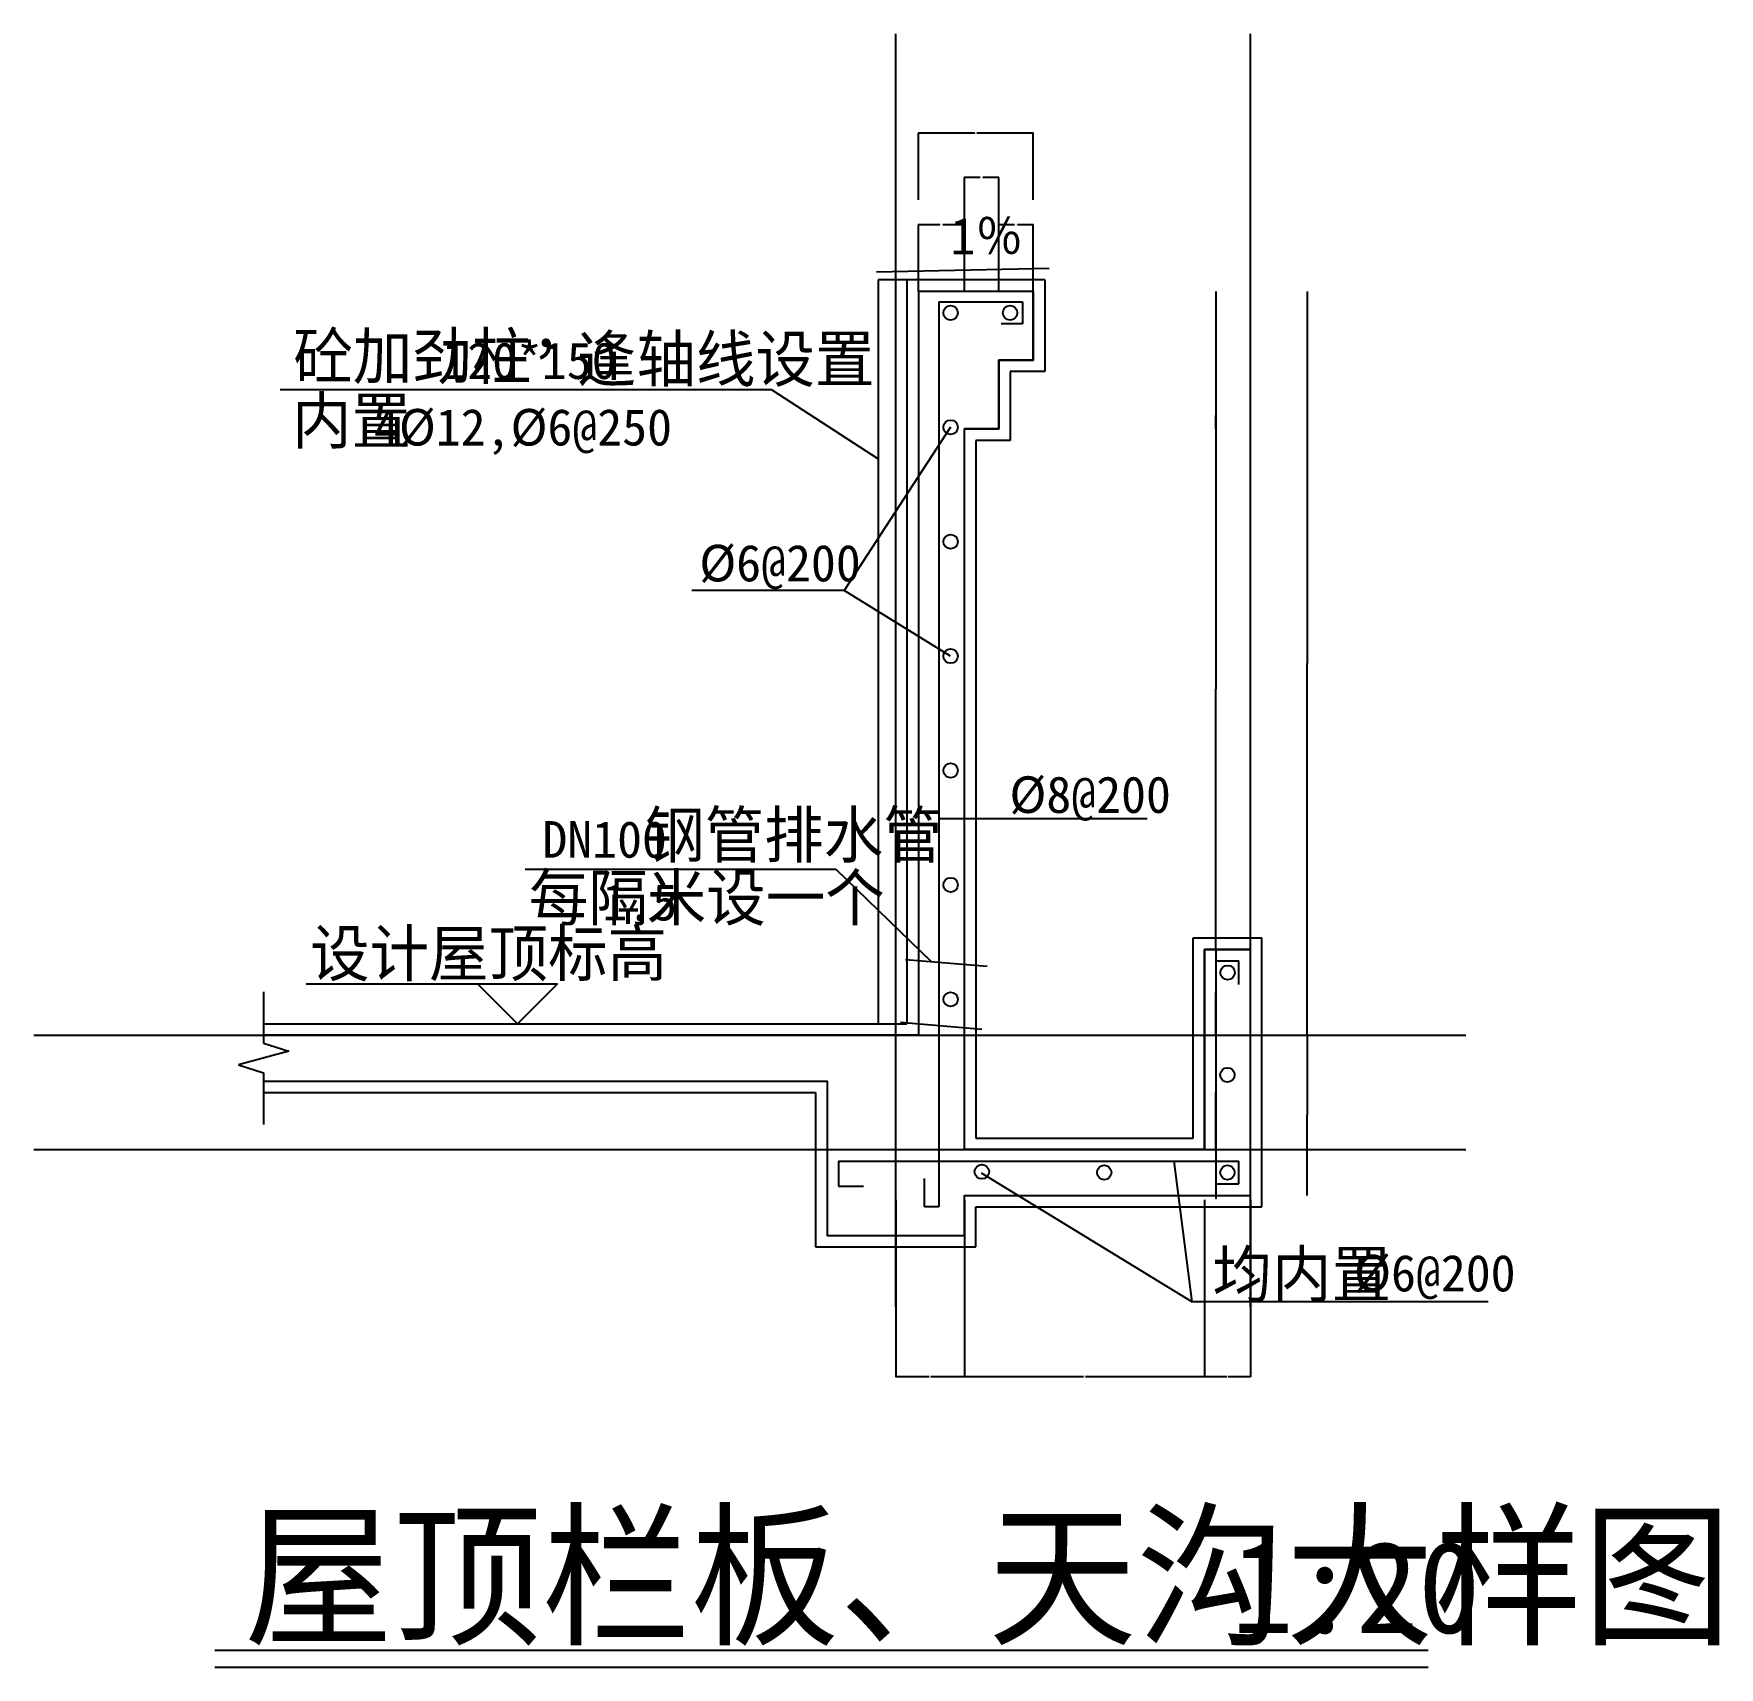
# Model space of a CAD drawing. Header units: metres. Extents: x 9593 to 12540, y 720 to 3575.
import ezdxf

# ---------------------------------------------------------------- set-up
doc = ezdxf.new("R2010")
doc.units = ezdxf.units.M
for name, color, linetype in [('LINE', 3, 'Continuous'), ('OTHER', 7, 'Continuous'), ('PUB_DIM', 3, 'Continuous'), ('PUB_TEXT', 7, 'Continuous'), ('PUB_WALL', 255, 'Continuous'), ('S_AXIS', 3, 'Continuous'), ('S_DOTE', 1, 'Continuous'), ('S_FLOOR', 2, 'Continuous'), ('WINDOW', 2, 'Continuous')]:
    doc.layers.add(name, color=color, linetype=linetype)
doc.dimstyles.get("Standard").update_dxf_attribs({"dimtxt": 2.5, "dimasz": 2.5, "dimexe": 1.25, "dimexo": 0.625, "dimtad": 1, "dimcen": 2.5, "dimazin": 3, "dimtfac": 1, "dimtmove": 0, "dimatfit": 3})

# ---------------------------------------------------------------- blocks, each defined once
blk = doc.blocks.new('A$C1A033C7C')
at = {"layer": 'PUB_DIM'}
blk.add_circle((12.59, 12.59), 12.59, dxfattribs=at)
blk = doc.blocks.new('_CLOSEDFILLED')
at = {"color": 0, "linetype": 'BYBLOCK'}
blk.add_solid([(-1, 0), (0, 0), (-1, 0)], dxfattribs=at)
blk = doc.blocks.new('*D1')
for p, q in [((11640, 1536.87), (11640, 1227.72)), ((11720, 1536.87), (11720, 1227.72)), ((11679, 1227.72), (11639.75, 1227.72)), ((11720.25, 1227.72), (11681, 1227.72))]:
    blk.add_line(p, q)
at = {"layer": 'Defpoints'}
for p in [(11640, 1536.87), (11720, 1536.87), (11720, 1227.72)]:
    blk.add_point(p, dxfattribs=at)
at = {"layer": 'S_AXIS', "xscale": 0.25, "yscale": 0.25}
blk.add_blockref('_CLOSEDFILLED', (11640, 1227.72), dxfattribs=at)
at = {"layer": 'S_AXIS', "xscale": 0.25, "yscale": 0.25, "rotation": 180}
blk.add_blockref('_CLOSEDFILLED', (11720, 1227.72), dxfattribs=at)
at = {"layer": 'S_AXIS', "insert": (11680, 1227.72), "char_height": 1, "attachment_point": 5}
blk.add_mtext('70', dxfattribs=at)
blk = doc.blocks.new('*D2')
for p, q in [((11100, 1536.87), (11100, 1227.72)), ((11220, 1536.87), (11220, 1227.72)), ((11158.5, 1227.72), (11099.75, 1227.72)), ((11220.25, 1227.72), (11161.5, 1227.72))]:
    blk.add_line(p, q)
at = {"layer": 'Defpoints'}
for p in [(11100, 1536.87), (11220, 1536.87), (11220, 1227.72)]:
    blk.add_point(p, dxfattribs=at)
at = {"layer": 'S_AXIS', "xscale": 0.25, "yscale": 0.25}
blk.add_blockref('_CLOSEDFILLED', (11100, 1227.72), dxfattribs=at)
at = {"layer": 'S_AXIS', "xscale": 0.25, "yscale": 0.25, "rotation": 180}
blk.add_blockref('_CLOSEDFILLED', (11220, 1227.72), dxfattribs=at)
at = {"layer": 'S_AXIS', "insert": (11160, 1227.72), "char_height": 1, "attachment_point": 5}
blk.add_mtext('120', dxfattribs=at)
blk = doc.blocks.new('*D3')
for p, q in [((11220, 1536.87), (11220, 1227.72)), ((11640, 1536.87), (11640, 1227.72)), ((11428.5, 1227.72), (11219.75, 1227.72)), ((11640.25, 1227.72), (11431.5, 1227.72))]:
    blk.add_line(p, q)
at = {"layer": 'Defpoints'}
for p in [(11220, 1536.87), (11640, 1536.87), (11640, 1227.72)]:
    blk.add_point(p, dxfattribs=at)
at = {"layer": 'S_AXIS', "xscale": 0.25, "yscale": 0.25}
blk.add_blockref('_CLOSEDFILLED', (11220, 1227.72), dxfattribs=at)
at = {"layer": 'S_AXIS', "xscale": 0.25, "yscale": 0.25, "rotation": 180}
blk.add_blockref('_CLOSEDFILLED', (11640, 1227.72), dxfattribs=at)
at = {"layer": 'S_AXIS', "insert": (11430, 1227.72), "char_height": 1, "attachment_point": 5}
blk.add_mtext('430', dxfattribs=at)
blk = doc.blocks.new('*D4')
for p, q in [((11659.4, 1624.69), (11659.4, 1539.32)), ((11659.15, 1539.32), (11658.9, 1539.32)), ((11659.4, 1544.69), (11659.4, 1539.32)), ((11659.4, 1539.32), (11659.4, 1539.32)), ((11659.65, 1539.32), (11659.9, 1539.32))]:
    blk.add_line(p, q)
at = {"layer": 'Defpoints'}
for p in [(11659.4, 1624.69), (11659.4, 1544.69), (11659.4, 1539.32)]:
    blk.add_point(p, dxfattribs=at)
at = {"layer": 'PUB_DIM', "xscale": 0.25, "yscale": 0.25}
blk.add_blockref('_CLOSEDFILLED', (11659.4, 1539.32), dxfattribs=at)
at = {"layer": 'PUB_DIM', "xscale": 0.25, "yscale": 0.25, "rotation": 180}
blk.add_blockref('_CLOSEDFILLED', (11659.4, 1539.32), dxfattribs=at)
at = {"layer": 'PUB_DIM', "insert": (11659.4, 1540.445), "char_height": 1, "attachment_point": 5}
blk.add_mtext('0', dxfattribs=at)
blk = doc.blocks.new('*D5')
for p, q in [((11659.4, 1824.69), (11659.4, 1724.69)), ((11659.15, 1724.69), (11658.9, 1724.69)), ((11659.4, 1624.69), (11659.4, 1724.69)), ((11659.4, 1724.69), (11659.4, 1724.69)), ((11659.65, 1724.69), (11659.9, 1724.69))]:
    blk.add_line(p, q)
at = {"layer": 'Defpoints'}
for p in [(11659.4, 1824.69), (11659.4, 1724.69), (11659.4, 1624.69)]:
    blk.add_point(p, dxfattribs=at)
at = {"layer": 'PUB_DIM', "xscale": 0.25, "yscale": 0.25}
blk.add_blockref('_CLOSEDFILLED', (11659.4, 1724.69), dxfattribs=at)
at = {"layer": 'PUB_DIM', "xscale": 0.25, "yscale": 0.25, "rotation": 180}
blk.add_blockref('_CLOSEDFILLED', (11659.4, 1724.69), dxfattribs=at)
at = {"layer": 'PUB_DIM', "insert": (11659.4, 1725.815), "char_height": 1, "attachment_point": 5}
blk.add_mtext('0', dxfattribs=at)
blk = doc.blocks.new('*D6')
for p, q in [((11659.4, 1974.69), (11659.4, 1899.69)), ((11659.15, 1899.69), (11658.9, 1899.69)), ((11659.4, 1824.69), (11659.4, 1899.69)), ((11659.4, 1899.69), (11659.4, 1899.69)), ((11659.65, 1899.69), (11659.9, 1899.69))]:
    blk.add_line(p, q)
at = {"layer": 'Defpoints'}
for p in [(11659.4, 1974.69), (11659.4, 1899.69), (11659.4, 1824.69)]:
    blk.add_point(p, dxfattribs=at)
at = {"layer": 'PUB_DIM', "xscale": 0.25, "yscale": 0.25}
blk.add_blockref('_CLOSEDFILLED', (11659.4, 1899.69), dxfattribs=at)
at = {"layer": 'PUB_DIM', "xscale": 0.25, "yscale": 0.25, "rotation": 180}
blk.add_blockref('_CLOSEDFILLED', (11659.4, 1899.69), dxfattribs=at)
at = {"layer": 'PUB_DIM', "insert": (11659.4, 1900.815), "char_height": 1, "attachment_point": 5}
blk.add_mtext('0', dxfattribs=at)
blk = doc.blocks.new('*D7')
for p, q in [((11659.4, 2884.51), (11659.4, 2429.6)), ((11659.15, 2429.6), (11658.9, 2429.6)), ((11659.4, 1974.69), (11659.4, 2429.6)), ((11659.4, 2429.6), (11659.4, 2429.6)), ((11659.65, 2429.6), (11659.9, 2429.6))]:
    blk.add_line(p, q)
at = {"layer": 'Defpoints'}
for p in [(11659.4, 2884.51), (11659.4, 2429.6), (11659.4, 1974.69)]:
    blk.add_point(p, dxfattribs=at)
at = {"layer": 'PUB_DIM', "xscale": 0.25, "yscale": 0.25}
blk.add_blockref('_CLOSEDFILLED', (11659.4, 2429.6), dxfattribs=at)
at = {"layer": 'PUB_DIM', "xscale": 0.25, "yscale": 0.25, "rotation": 180}
blk.add_blockref('_CLOSEDFILLED', (11659.4, 2429.6), dxfattribs=at)
at = {"layer": 'PUB_DIM', "insert": (11659.4, 2430.725), "char_height": 1, "attachment_point": 5}
blk.add_mtext('0', dxfattribs=at)
blk = doc.blocks.new('*D8')
for p, q in [((11819.4, 1824.69), (11819.4, 1684.69)), ((11819.15, 1684.69), (11818.9, 1684.69)), ((11819.4, 1544.69), (11819.4, 1684.69)), ((11819.4, 1684.69), (11819.4, 1684.69)), ((11819.65, 1684.69), (11819.9, 1684.69))]:
    blk.add_line(p, q)
at = {"layer": 'Defpoints'}
for p in [(11819.4, 1824.69), (11819.4, 1684.69), (11819.4, 1544.69)]:
    blk.add_point(p, dxfattribs=at)
at = {"layer": 'PUB_DIM', "xscale": 0.25, "yscale": 0.25}
blk.add_blockref('_CLOSEDFILLED', (11819.4, 1684.69), dxfattribs=at)
at = {"layer": 'PUB_DIM', "xscale": 0.25, "yscale": 0.25, "rotation": 180}
blk.add_blockref('_CLOSEDFILLED', (11819.4, 1684.69), dxfattribs=at)
at = {"layer": 'PUB_DIM', "insert": (11819.4, 1685.815), "char_height": 1, "attachment_point": 5}
blk.add_mtext('0', dxfattribs=at)
blk = doc.blocks.new('*D9')
for p, q in [((11819.4, 3124.69), (11819.4, 2474.69)), ((11819.15, 2474.69), (11818.9, 2474.69)), ((11819.4, 1824.69), (11819.4, 2474.69)), ((11819.4, 2474.69), (11819.4, 2474.69)), ((11819.65, 2474.69), (11819.9, 2474.69))]:
    blk.add_line(p, q)
at = {"layer": 'Defpoints'}
for p in [(11819.4, 3124.69), (11819.4, 2474.69), (11819.4, 1824.69)]:
    blk.add_point(p, dxfattribs=at)
at = {"layer": 'PUB_DIM', "xscale": 0.25, "yscale": 0.25}
blk.add_blockref('_CLOSEDFILLED', (11819.4, 2474.69), dxfattribs=at)
at = {"layer": 'PUB_DIM', "xscale": 0.25, "yscale": 0.25, "rotation": 180}
blk.add_blockref('_CLOSEDFILLED', (11819.4, 2474.69), dxfattribs=at)
at = {"layer": 'PUB_DIM', "insert": (11819.4, 2475.815), "char_height": 1, "attachment_point": 5}
blk.add_mtext('0', dxfattribs=at)
blk = doc.blocks.new('*D10')
for p, q in [((11307.785, 3241.42), (11279.94, 3241.42)), ((11280.19, 3124.89), (11280.19, 3241.42)), ((11340.63, 3241.42), (11312.785, 3241.42)), ((11340.38, 3124.89), (11340.38, 3241.42))]:
    blk.add_line(p, q)
at = {"layer": 'Defpoints'}
for p in [(11340.38, 3241.42), (11280.19, 3124.89), (11340.38, 3124.89)]:
    blk.add_point(p, dxfattribs=at)
at = {"layer": 'PUB_DIM', "xscale": 0.25, "yscale": 0.25}
blk.add_blockref('_CLOSEDFILLED', (11280.19, 3241.42), dxfattribs=at)
at = {"layer": 'PUB_DIM', "xscale": 0.25, "yscale": 0.25, "rotation": 180}
blk.add_blockref('_CLOSEDFILLED', (11340.38, 3241.42), dxfattribs=at)
at = {"layer": 'PUB_DIM', "insert": (11310.285, 3241.42), "char_height": 1, "attachment_point": 5}
blk.add_mtext('60,19', dxfattribs=at)
blk = doc.blocks.new('*D11')
for p, q in [((11247.595, 3323.82), (11219.75, 3323.82)), ((11220, 3124.89), (11220, 3323.82)), ((11280.44, 3323.82), (11252.595, 3323.82)), ((11280.19, 3124.89), (11280.19, 3323.82))]:
    blk.add_line(p, q)
at = {"layer": 'Defpoints'}
for p in [(11280.19, 3323.82), (11220, 3124.89), (11280.19, 3124.89)]:
    blk.add_point(p, dxfattribs=at)
at = {"layer": 'PUB_DIM', "xscale": 0.25, "yscale": 0.25}
blk.add_blockref('_CLOSEDFILLED', (11220, 3323.82), dxfattribs=at)
at = {"layer": 'PUB_DIM', "xscale": 0.25, "yscale": 0.25, "rotation": 180}
blk.add_blockref('_CLOSEDFILLED', (11280.19, 3323.82), dxfattribs=at)
at = {"layer": 'PUB_DIM', "insert": (11250.095, 3323.82), "char_height": 1, "attachment_point": 5}
blk.add_mtext('60,19', dxfattribs=at)
blk = doc.blocks.new('*D12')
for p, q in [((11177.385, 3241.42), (11139.52, 3241.42)), ((11139.77, 3124.89), (11139.77, 3241.42)), ((11220.25, 3241.42), (11182.385, 3241.42)), ((11220, 3124.89), (11220, 3241.42))]:
    blk.add_line(p, q)
at = {"layer": 'Defpoints'}
for p in [(11220, 3241.42), (11139.77, 3124.89), (11220, 3124.89)]:
    blk.add_point(p, dxfattribs=at)
at = {"layer": 'PUB_DIM', "xscale": 0.25, "yscale": 0.25}
blk.add_blockref('_CLOSEDFILLED', (11139.77, 3241.42), dxfattribs=at)
at = {"layer": 'PUB_DIM', "xscale": 0.25, "yscale": 0.25, "rotation": 180}
blk.add_blockref('_CLOSEDFILLED', (11220, 3241.42), dxfattribs=at)
at = {"layer": 'PUB_DIM', "insert": (11179.885, 3241.42), "char_height": 1, "attachment_point": 5}
blk.add_mtext('80,23', dxfattribs=at)
blk = doc.blocks.new('*D13')
for p, q in [((11238.575, 3401.42), (11139.52, 3401.42)), ((11139.77, 3284.89), (11139.77, 3401.42)), ((11340.63, 3401.42), (11241.575, 3401.42)), ((11340.38, 3284.89), (11340.38, 3401.42))]:
    blk.add_line(p, q)
at = {"layer": 'Defpoints'}
for p in [(11340.38, 3401.42), (11139.77, 3284.89), (11340.38, 3284.89)]:
    blk.add_point(p, dxfattribs=at)
at = {"layer": 'PUB_DIM', "xscale": 0.25, "yscale": 0.25}
blk.add_blockref('_CLOSEDFILLED', (11139.77, 3401.42), dxfattribs=at)
at = {"layer": 'PUB_DIM', "xscale": 0.25, "yscale": 0.25, "rotation": 180}
blk.add_blockref('_CLOSEDFILLED', (11340.38, 3401.42), dxfattribs=at)
at = {"layer": 'PUB_DIM', "insert": (11240.075, 3401.42), "char_height": 1, "attachment_point": 5}
blk.add_mtext('200', dxfattribs=at)
blk = doc.blocks.new('*D14')
for p, q in [((11659.4, 3124.69), (11659.4, 2864.7)), ((11659.4, 3004.7), (11659.4, 2864.7)), ((11659.15, 2864.7), (11658.9, 2864.7)), ((11659.4, 2864.7), (11659.4, 2864.7)), ((11659.65, 2864.7), (11659.9, 2864.7))]:
    blk.add_line(p, q)
at = {"layer": 'Defpoints'}
for p in [(11659.4, 3124.69), (11659.4, 3004.7), (11659.4, 2864.7)]:
    blk.add_point(p, dxfattribs=at)
at = {"layer": 'PUB_DIM', "xscale": 0.25, "yscale": 0.25}
blk.add_blockref('_CLOSEDFILLED', (11659.4, 2864.7), dxfattribs=at)
at = {"layer": 'PUB_DIM', "xscale": 0.25, "yscale": 0.25, "rotation": 180}
blk.add_blockref('_CLOSEDFILLED', (11659.4, 2864.7), dxfattribs=at)
at = {"layer": 'PUB_DIM', "insert": (11659.4, 2865.825), "char_height": 1, "attachment_point": 5}
blk.add_mtext('0', dxfattribs=at)
blk = doc.blocks.new('*D15')
for p, q in [((11659.4, 3004.7), (11659.4, 2907.94)), ((11659.15, 2907.94), (11658.9, 2907.94)), ((11659.4, 2884.51), (11659.4, 2907.94)), ((11659.4, 2907.94), (11659.4, 2907.94)), ((11659.65, 2907.94), (11659.9, 2907.94))]:
    blk.add_line(p, q)
at = {"layer": 'Defpoints'}
for p in [(11659.4, 3004.7), (11659.4, 2907.94), (11659.4, 2884.51)]:
    blk.add_point(p, dxfattribs=at)
at = {"layer": 'PUB_DIM', "xscale": 0.25, "yscale": 0.25}
blk.add_blockref('_CLOSEDFILLED', (11659.4, 2907.94), dxfattribs=at)
at = {"layer": 'PUB_DIM', "xscale": 0.25, "yscale": 0.25, "rotation": 180}
blk.add_blockref('_CLOSEDFILLED', (11659.4, 2907.94), dxfattribs=at)
at = {"layer": 'PUB_DIM', "insert": (11659.4, 2909.065), "char_height": 1, "attachment_point": 5}
blk.add_mtext('0', dxfattribs=at)

msp = doc.modelspace()

# ---------------------------------------------------------------- linework, layer by layer
for p, q in [((11620, 1994.69), (11740, 1994.69)), ((11620, 1644.69), (11620, 1994.69)), ((11740, 1524.69), (11740, 1994.69)), ((11117.34, 1957.14), (11259.64, 1945.17)), ((9995.11, 1844.69), (11119.71, 1844.69)), ((11108.12, 1847.53), (11250.42, 1835.56)), ((9995.11, 1724.69), (10960, 1724.69)), ((10960, 1724.69), (10960, 1454.69)), ((11240.06, 1644.69), (11620, 1644.69)), ((11240, 1454.69), (11240, 1524.69)), ((11240, 1524.69), (11740, 1524.69)), ((10960, 1454.69), (11240, 1454.69))]:
    msp.add_line(p, q)
at = {"layer": 'LINE'}
for p, q in [((11069.52, 3144.96), (11069.52, 1844.76)), ((11119.71, 3144.96), (11069.52, 3144.96)), ((11010.1, 2601.93), (10743.67, 2601.93))]:
    msp.add_line(p, q, dxfattribs=at)
at = {"layer": 'OTHER'}
for p, q in [((9995.11, 1900.69), (9995.11, 1810.69)), ((9995.11, 1810.69), (10039.11, 1796.69)), ((10039.11, 1796.69), (9951.11, 1772.69)), ((9951.11, 1772.69), (9995.11, 1758.69)), ((9995.11, 1758.69), (9995.11, 1668.69))]:
    msp.add_line(p, q, dxfattribs=at)
at = {"layer": 'PUB_DIM'}
for p, q in [((11175.68, 3106.72), (11175.68, 1524.78)), ((11175.68, 3106.72), (11321.59, 3106.72)), ((11321.59, 3106.72), (11321.59, 3068.29)), ((11321.59, 3068.29), (11284.33, 3068.29)), ((10883.22, 2952.69), (10023.89, 2952.69)), ((10883.22, 2952.69), (11069.52, 2832.53)), ((11195.99, 2887.42), (11010.1, 2601.93)), ((11195.99, 2487.42), (11010.1, 2601.93)), ((11539.6, 2203.26), (11175.68, 2203.26)), ((10452.5, 2115.09), (10995.12, 2115.09)), ((10995.12, 2115.09), (11162.25, 1953.36)), ((11660, 1564.69), (11660, 1954.69)), ((11660, 1954.69), (11700, 1954.69)), ((11700, 1913.63), (11700, 1954.69)), ((10069.51, 1914.69), (10509.06, 1914.69)), ((10439.06, 1844.69), (10369.06, 1914.69)), ((10509.06, 1914.69), (10439.06, 1844.69)), ((10369.06, 1844.69), (10593.03, 1844.69)), ((11000, 1604.69), (11700, 1604.69)), ((11000, 1604.69), (11000, 1560.68)), ((11617.93, 1358.68), (11586.95, 1604.69)), ((11700, 1564.69), (11700, 1604.69)), ((11150.41, 1524.78), (11150.41, 1574.4)), ((11249.44, 1584.36), (11617.93, 1358.68)), ((11660, 1564.69), (11700, 1564.69)), ((11000, 1560.68), (11043.48, 1560.68)), ((11175.68, 1524.78), (11150.41, 1524.78)), ((12135.51, 1358.68), (11617.93, 1358.68))]:
    msp.add_line(p, q, dxfattribs=at)
msp.add_lwpolyline([(11066.55, 3158.91), (11368.33, 3165.32)], dxfattribs=at)
at = {"layer": 'PUB_TEXT'}
for points in [[(9910.15, 749.84), (12030.63, 749.84)], [(9910.15, 719.84), (12030.63, 719.84)]]:
    msp.add_lwpolyline(points, dxfattribs=at)
at = {"layer": 'PUB_WALL'}
for points in [[(11720, 1544.69), (11720, 1974.69), (11640, 1974.69), (11640, 1624.69), (11220, 1624.69), (11220, 1824.69), (11220, 2884.51), (11280.19, 2884.51), (11280.19, 3004.7), (11340.38, 3004.7), (11340.38, 3124.89), (11139.78, 3124.89), (11139.78, 1824.69), (9995.11, 1824.69)], [(9995.11, 1744.69), (10980, 1744.69), (10980, 1474.69), (11220, 1474.69), (11220, 1544.69), (11720, 1544.69)]]:
    msp.add_lwpolyline(points, dxfattribs=at)
at = {"layer": 'S_DOTE'}
for p, q in [((11100, 1349.96), (11100, 3575.4)), ((11720, 1349.96), (11720, 3575.4)), ((9593.33, 1824.69), (12096.7, 1824.69)), ((9593.33, 1624.69), (12096.7, 1624.69))]:
    msp.add_line(p, q, dxfattribs=at)
at = {"layer": 'S_FLOOR'}
for p, q in [((11139.78, 3124.89), (11139.78, 1824.69)), ((11340.38, 3124.89), (11139.78, 3124.89)), ((11340.38, 3124.89), (11340.38, 3004.7)), ((11280.19, 3004.7), (11280.19, 2884.51)), ((11340.38, 3004.7), (11280.19, 3004.7)), ((11220, 1624.69), (11220, 2884.51)), ((11280.19, 2884.51), (11220, 2884.51)), ((11640, 1624.69), (11640, 1974.69)), ((11640, 1974.69), (11720, 1974.69)), ((11720, 1624.69), (11720, 1974.69)), ((9995.11, 1824.69), (11139.78, 1824.69)), ((9995.11, 1744.69), (10980, 1744.69)), ((10980, 1744.69), (10980, 1474.69)), ((11220, 1624.69), (11640, 1624.69)), ((11220, 1544.69), (11720, 1544.69)), ((11220, 1474.69), (11220, 1544.69)), ((10980, 1474.69), (11220, 1474.69))]:
    msp.add_line(p, q, dxfattribs=at)
at = {"layer": 'WINDOW'}
for p, q in [((11119.71, 3144.96), (11119.71, 1844.69)), ((11360.45, 3144.96), (11119.71, 3144.96)), ((11360.45, 3144.96), (11360.45, 2984.64)), ((11300.26, 2984.64), (11300.26, 2864.44)), ((11360.45, 2984.64), (11300.26, 2984.64)), ((11240.06, 2864.44), (11240.06, 1644.69)), ((11300.26, 2864.44), (11240.06, 2864.44))]:
    msp.add_line(p, q, dxfattribs=at)

# ---------------------------------------------------------------- block references
at = {"layer": 'PUB_DIM'}
for p in [(11183.4, 3074.83), (11287.27, 3074.83), (11183.4, 2874.83), (11183.4, 2674.83), (11183.4, 2474.83), (11183.4, 2274.83), (11183.4, 2074.83), (11667.59, 1921.65), (11183.4, 1874.83), (11667.28, 1742.72), (11237.95, 1573.43), (11451.87, 1572.18), (11667.28, 1572.18)]:
    msp.add_blockref('A$C1A033C7C', p, dxfattribs=at)

# ---------------------------------------------------------------- texts
msp.add_text('设计屋顶标高', height=80, dxfattribs=at).set_placement((10076.42, 1927.91))
at = {"layer": 'PUB_TEXT'}
for s, height, p in [('1％', 64, (11195.86, 3189.64)), ('砼加劲柱', 80, (10047.29, 2971.87)), ('120*150', 64, (10307.47, 2971.87)), ('，', 80, (10463.46, 3017.34)), ('逢轴线设置', 80, (10542.86, 2966.96)), ('内置', 80, (10044.71, 2858.9)), ('4%%c12,%%c6@250', 64, (10187.95, 2855.57)), ('%%c6@200', 64, (10756.62, 2618.06)), ('%%c8@200', 64, (11298.74, 2213.3)), ('钢管排水管', 80, (10662.18, 2135.05)), ('DN100', 64, (10482.46, 2135.05)), ('每隔', 80, (10458.86, 2025.26)), ('米设一个', 80, (10664.82, 2025.26)), ('1.5', 64, (10587.5, 2025.26)), ('均内置', 80, (11653.82, 1367.1)), ('%%c6@200', 64, (11901.22, 1376.93)), ('屋顶栏板、天沟大样图', 200, (9961.15, 779.84)), ('1:20', 160, (11686.72, 779.84))]:
    msp.add_text(s, height=height, dxfattribs=at).set_placement(p)

# ---------------------------------------------------------------- dimensions: what is measured, and where the dimension line sits
at = {"layer": 'PUB_DIM'}
dim = msp.add_linear_dim(base=(11340.38, 3401.42), p1=(11340.38, 3284.89), p2=(11139.77, 3284.89), text='200', dimstyle='Standard', dxfattribs=at)
dim.commit()
dim.dimension.update_dxf_attribs({"geometry": '*D13', "text_midpoint": (11240.075, 3401.42)})
for base, p1, p2, picture, middle in [((11280.19, 3323.82), (11280.19, 3124.89), (11220, 3124.89), '*D11', (11250.095, 3323.82)), ((11220, 3241.42), (11220, 3124.89), (11139.77, 3124.89), '*D12', (11179.885, 3241.42)), ((11340.38, 3241.42), (11340.38, 3124.89), (11280.19, 3124.89), '*D10', (11310.285, 3241.42)), ((11659.4, 2864.7), (11659.4, 3004.7), (11659.4, 3124.69), '*D14', (11659.4, 2865.825)), ((11819.4, 2474.69), (11819.4, 1824.69), (11819.4, 3124.69), '*D9', (11819.4, 2475.815)), ((11659.4, 2907.94), (11659.4, 2884.51), (11659.4, 3004.7), '*D15', (11659.4, 2909.065)), ((11659.4, 2429.6), (11659.4, 1974.69), (11659.4, 2884.51), '*D7', (11659.4, 2430.725)), ((11659.4, 1899.69), (11659.4, 1824.69), (11659.4, 1974.69), '*D6', (11659.4, 1900.815)), ((11659.4, 1724.69), (11659.4, 1624.69), (11659.4, 1824.69), '*D5', (11659.4, 1725.815)), ((11819.4, 1684.69), (11819.4, 1544.69), (11819.4, 1824.69), '*D8', (11819.4, 1685.815)), ((11659.4, 1539.32), (11659.4, 1544.69), (11659.4, 1624.69), '*D4', (11659.4, 1540.445))]:
    dim = msp.add_linear_dim(base=base, p1=p1, p2=p2, dimstyle='Standard', dxfattribs=at)
    dim.commit()
    dim.dimension.update_dxf_attribs({"geometry": picture, "text_midpoint": middle})
at = {"layer": 'S_AXIS'}
dim = msp.add_linear_dim(base=(11220, 1227.72), p1=(11220, 1536.87), p2=(11100, 1536.87), dimstyle='Standard', dxfattribs=at)
dim.commit()
dim.dimension.update_dxf_attribs({"geometry": '*D2', "text_midpoint": (11160, 1227.72)})
for base, p1, p2, text, picture, middle in [((11640, 1227.72), (11640, 1536.87), (11220, 1536.87), '430', '*D3', (11430, 1227.72)), ((11720, 1227.72), (11720, 1536.87), (11640, 1536.87), '70', '*D1', (11680, 1227.72))]:
    dim = msp.add_linear_dim(base=base, p1=p1, p2=p2, text=text, dimstyle='Standard', dxfattribs=at)
    dim.commit()
    dim.dimension.update_dxf_attribs({"geometry": picture, "text_midpoint": middle})

doc.saveas('drawing.dxf')
